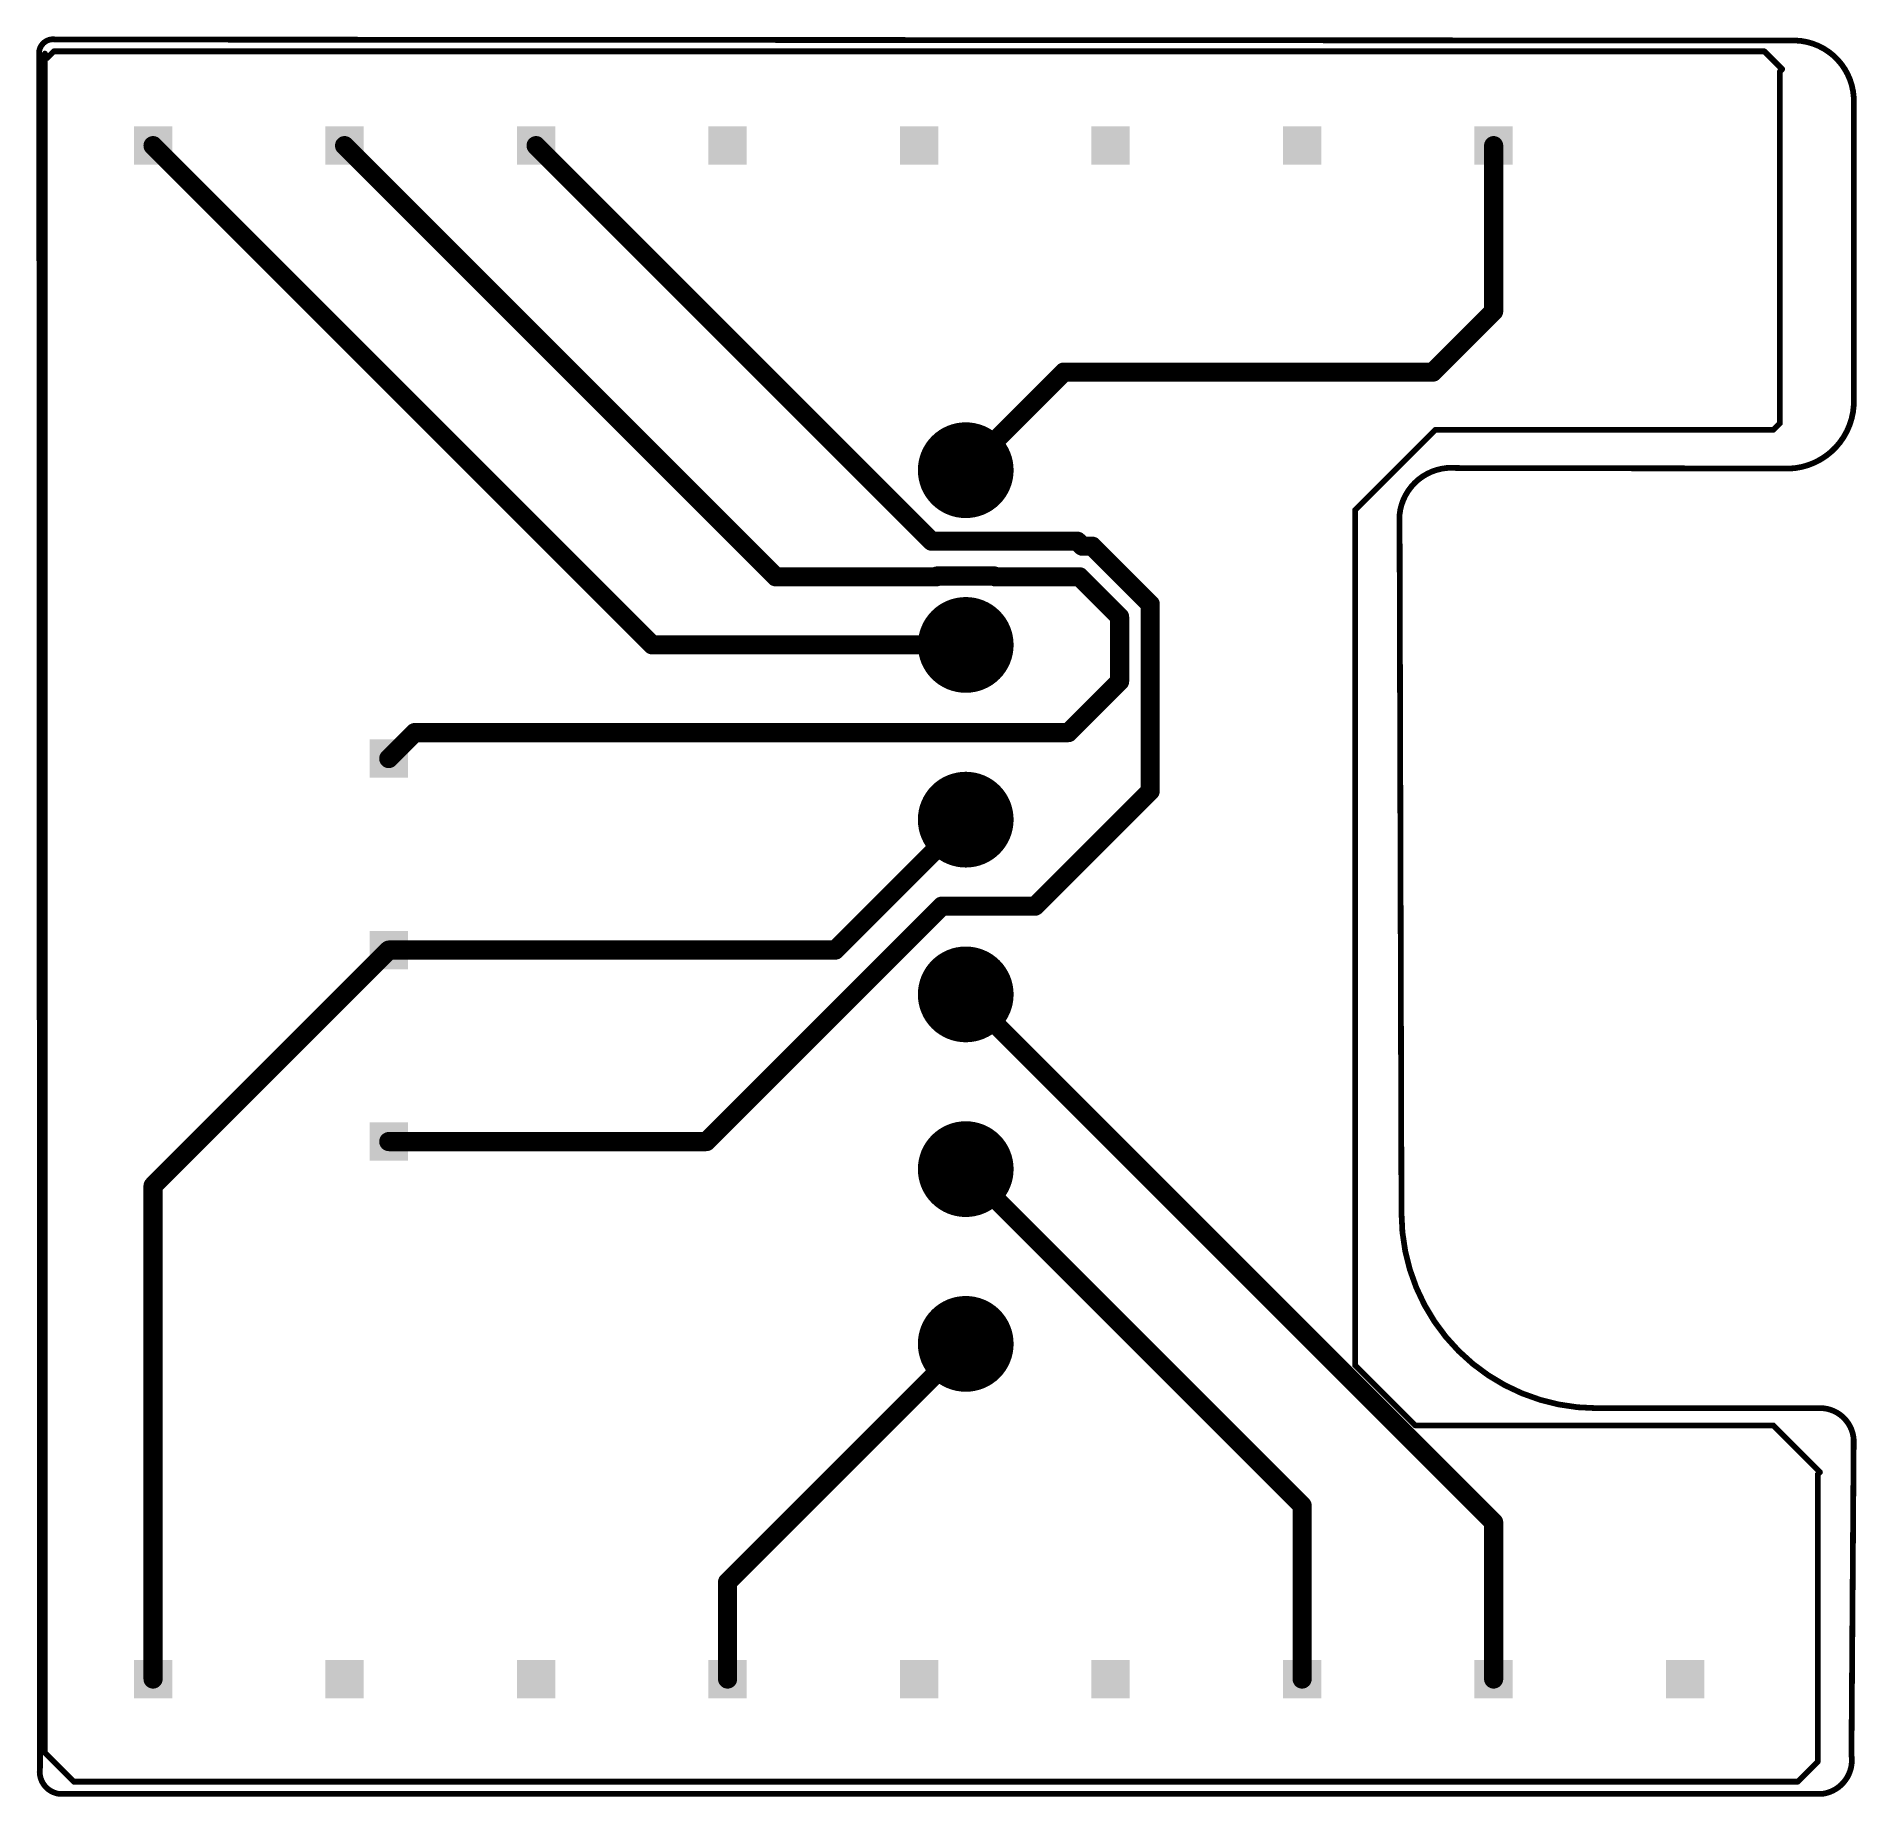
# Model space of a CAD drawing. Extents: x 20.6 to 44.7, y 23.1 to 46.4.
import ezdxf

# ---------------------------------------------------------------- set-up
doc = ezdxf.new("R2010")
doc.units = 0
for name, color, linetype in [('16', 132, 'CONTINUOUS'), ('20', 31, 'CONTINUOUS'), ('51', 253, 'CONTINUOUS')]:
    doc.layers.add(name, color=color, linetype=linetype)

# ---------------------------------------------------------------- blocks, each defined once
blk = doc.blocks.new('PIE')
at = {"const_width": 0.5}
blk.add_lwpolyline([(0, -0.25, 1), (0, 0.25, 1), (0, -0.25)], format="xyb", dxfattribs=at)
blk = doc.blocks.new('RECT')
blk.add_solid([(-0.5, -0.5), (0.5, -0.5), (-0.5, 0.5), (0.5, 0.5)])

msp = doc.modelspace()

# ---------------------------------------------------------------- linework, layer by layer
at = {"layer": '16'}
for points, const_width in [([(20.7108, 46.1924), (20.7108, 23.6569)], 0.0762), ([(20.7403, 46.1333), (20.7108, 46.1924)], 0.0762), ([(20.8289, 46.2219), (20.7403, 46.1333)], 0.0762), ([(43.4868, 46.2219), (20.8289, 46.2219)], 0.0762), ([(43.5161, 46.2219), (43.4868, 46.2219)], 0.0762), ([(43.7523, 45.9857), (43.5161, 46.2219)], 0.0762), ([(43.7228, 45.9562), (43.7523, 45.9857)], 0.0762), ([(43.7228, 41.2896), (43.7228, 45.9562)], 0.0762), ([(22.1457, 44.9711), (28.7674, 38.3495)], 0.254), ([(24.6857, 44.9711), (30.4041, 39.2527)], 0.254), ([(27.2257, 44.9711), (32.4719, 39.7249)], 0.254), ([(39.9257, 42.7721), (39.9257, 44.9711)], 0.254), ([(39.1216, 41.968), (39.9257, 42.7721)], 0.254), ([(32.9242, 40.6668), (34.2253, 41.968)], 0.254), ([(34.2253, 41.968), (39.1216, 41.968)], 0.254), ([(43.6342, 41.201), (43.7228, 41.2896)], 0.0762), ([(38.2649, 40.315), (39.1509, 41.201)], 0.0762), ([(39.1509, 41.201), (39.327, 41.201)], 0.0762), ([(39.327, 41.201), (43.6342, 41.201)], 0.0762), ([(38.0878, 40.138), (38.2649, 40.315)], 0.0762), ([(38.0878, 28.7964), (38.0878, 40.138)], 0.0762), ([(32.4719, 39.7249), (34.4046, 39.7249)], 0.254), ([(34.4046, 39.7249), (34.4704, 39.6591)], 0.254), ([(34.4704, 39.6591), (34.6024, 39.6591)], 0.254), ([(34.6024, 39.6591), (35.3712, 38.8904)], 0.254), ([(30.4041, 39.2527), (32.5343, 39.2527)], 0.254), ([(32.5343, 39.2527), (32.5454, 39.2639)], 0.254), ([(32.5454, 39.2639), (33.3029, 39.2639)], 0.254), ([(33.3029, 39.2639), (33.314, 39.2527)], 0.254), ([(33.314, 39.2527), (34.4341, 39.2527)], 0.254), ([(34.4341, 39.2527), (34.9648, 38.7221)], 0.254), ([(35.3712, 38.8904), (35.3712, 36.4116)], 0.254), ([(34.9648, 38.7221), (34.9648, 37.8649)], 0.254), ([(28.7674, 38.3495), (32.9242, 38.3495)], 0.254), ([(34.9648, 37.8649), (34.2867, 37.1868)], 0.254), ([(25.6163, 37.1868), (25.2721, 36.8426)], 0.254), ([(34.2867, 37.1868), (25.6163, 37.1868)], 0.254), ([(35.3712, 36.4116), (33.8443, 34.8848)], 0.254), ([(31.1947, 34.3026), (32.9242, 36.0321)], 0.254), ([(32.6063, 34.8848), (29.4841, 31.7626)], 0.254), ([(33.8443, 34.8848), (32.6063, 34.8848)], 0.254), ([(22.1457, 31.1762), (25.2721, 34.3026)], 0.254), ([(25.2721, 34.3026), (31.1947, 34.3026)], 0.254), ([(32.9242, 33.7147), (39.9257, 26.7131)], 0.254), ([(29.4841, 31.7626), (25.2721, 31.7626)], 0.254), ([(32.9242, 31.3973), (37.3857, 26.9358)], 0.254), ([(22.1457, 24.635), (22.1457, 31.1762)], 0.254), ([(32.9242, 29.0799), (29.7657, 25.9215)], 0.254), ([(38.8853, 27.999), (38.0878, 28.7964)], 0.0762), ([(43.6343, 27.999), (38.8853, 27.999)], 0.0762), ([(43.6343, 27.9983), (43.6343, 27.999)], 0.0762), ([(44.2539, 27.3787), (43.6343, 27.9983)], 0.0762), ([(44.2244, 27.3492), (44.2539, 27.3787)], 0.0762), ([(44.2244, 23.5392), (44.2244, 27.3492)], 0.0762), ([(37.3857, 26.9358), (37.3857, 24.635)], 0.254), ([(39.9257, 26.7131), (39.9257, 24.635)], 0.254), ([(29.7657, 25.9215), (29.7657, 24.635)], 0.254), ([(20.7108, 23.6569), (21.0944, 23.2734)], 0.0762), ([(43.9586, 23.2734), (44.2244, 23.5392)], 0.0762), ([(21.0944, 23.2734), (43.9586, 23.2734)], 0.0762)]:
    msp.add_lwpolyline(points, dxfattribs=dict(at, const_width=const_width))
for points, const_width in [([(20.7279, 46.2009, 1), (20.6938, 46.1839)], 0.0381), ([(20.7299, 46.1924, 1), (20.6918, 46.1924)], 0.0381), ([(20.7269, 46.1468, 1), (20.7538, 46.1199)], 0.0381), ([(20.7233, 46.1248, 1), (20.7574, 46.1418)], 0.0381), ([(20.8289, 46.241, 1), (20.8289, 46.2029)], 0.0381), ([(20.8424, 46.2085, 1), (20.8155, 46.2354)], 0.0381), ([(43.4868, 46.241, 1), (43.4868, 46.2029)], 0.0381), ([(43.4868, 46.2029, 1), (43.4868, 46.241)], 0.0381), ([(43.5295, 46.2354, 1), (43.5026, 46.2085)], 0.0381), ([(43.5161, 46.2029, 1), (43.5161, 46.241)], 0.0381), ([(43.7419, 45.9562, 1), (43.7038, 45.9562)], 0.0381), ([(43.7094, 45.9696, 1), (43.7363, 45.9427)], 0.0381), ([(43.7658, 45.9722, 1), (43.7389, 45.9991)], 0.0381), ([(43.7389, 45.9722, 1), (43.7658, 45.9991)], 0.0381), ([(22.1906, 45.016, 1), (22.1008, 44.9262)], 0.127), ([(24.7306, 45.016, 1), (24.6408, 44.9262)], 0.127), ([(27.2706, 45.016, 1), (27.1808, 44.9262)], 0.127), ([(39.9892, 44.9711, 1), (39.8622, 44.9711)], 0.127), ([(39.8622, 42.7721, 1), (39.9892, 42.7721)], 0.127), ([(39.9706, 42.7271, 1), (39.8808, 42.817)], 0.127), ([(34.2253, 42.0315, 1), (34.2253, 41.9045)], 0.127), ([(34.2702, 41.9231, 1), (34.1804, 42.0129)], 0.127), ([(39.0767, 42.0129, 1), (39.1665, 41.9231)], 0.127), ([(39.1216, 41.9045, 1), (39.1216, 42.0315)], 0.127), ([(43.7038, 41.2896, 1), (43.7419, 41.2896)], 0.0381), ([(43.7363, 41.2762, 1), (43.7094, 41.3031)], 0.0381), ([(39.1509, 41.2201, 1), (39.1509, 41.182)], 0.0381), ([(39.1644, 41.1876, 1), (39.1374, 41.2145)], 0.0381), ([(39.327, 41.2201, 1), (39.327, 41.182)], 0.0381), ([(39.327, 41.182, 1), (39.327, 41.2201)], 0.0381), ([(43.6208, 41.2145, 1), (43.6477, 41.1876)], 0.0381), ([(43.6342, 41.182, 1), (43.6342, 41.2201)], 0.0381), ([(32.8793, 40.7117, 1), (32.9691, 40.6219)], 0.127), ([(38.2514, 40.3284, 1), (38.2783, 40.3015)], 0.0381), ([(38.2783, 40.3015, 1), (38.2514, 40.3284)], 0.0381), ([(38.1069, 40.138, 1), (38.0688, 40.138)], 0.0381), ([(38.0744, 40.1514, 1), (38.1013, 40.1245)], 0.0381), ([(32.4719, 39.7884, 1), (32.4719, 39.6615)], 0.127), ([(32.427, 39.68, 1), (32.5168, 39.7699)], 0.127), ([(34.4495, 39.7699, 1), (34.3597, 39.68)], 0.127), ([(34.4046, 39.6615, 1), (34.4046, 39.7884)], 0.127), ([(34.4704, 39.7226, 1), (34.4704, 39.5956)], 0.127), ([(34.4255, 39.6142, 1), (34.5153, 39.704)], 0.127), ([(34.6473, 39.704, 1), (34.5575, 39.6142)], 0.127), ([(34.6024, 39.5956, 1), (34.6024, 39.7226)], 0.127), ([(30.4041, 39.3162, 1), (30.4041, 39.1892)], 0.127), ([(30.3592, 39.2078, 1), (30.449, 39.2976)], 0.127), ([(32.4894, 39.2976, 1), (32.5792, 39.2078)], 0.127), ([(32.5454, 39.3274, 1), (32.5454, 39.2004)], 0.127), ([(32.5903, 39.219, 1), (32.5005, 39.3088)], 0.127), ([(32.5343, 39.1892, 1), (32.5343, 39.3162)], 0.127), ([(33.3478, 39.3088, 1), (33.258, 39.219)], 0.127), ([(33.314, 39.3162, 1), (33.314, 39.1892)], 0.127), ([(33.2691, 39.2078, 1), (33.3589, 39.2976)], 0.127), ([(33.3029, 39.2004, 1), (33.3029, 39.3274)], 0.127), ([(34.479, 39.2976, 1), (34.3892, 39.2078)], 0.127), ([(34.4341, 39.1892, 1), (34.4341, 39.3162)], 0.127), ([(35.4347, 38.8904, 1), (35.3077, 38.8904)], 0.127), ([(35.3263, 38.8455, 1), (35.4161, 38.9353)], 0.127), ([(35.0283, 38.7221, 1), (34.9013, 38.7221)], 0.127), ([(34.9199, 38.6772, 1), (35.0097, 38.767)], 0.127), ([(28.7674, 38.413, 1), (28.7674, 38.286)], 0.127), ([(28.7225, 38.3046, 1), (28.8123, 38.3944)], 0.127), ([(32.9242, 38.286, 1), (32.9242, 38.413)], 0.127), ([(34.9013, 37.8649, 1), (35.0283, 37.8649)], 0.127), ([(35.0097, 37.82, 1), (34.9199, 37.9098)], 0.127), ([(25.6163, 37.2503, 1), (25.6163, 37.1233)], 0.127), ([(25.6612, 37.1419, 1), (25.5714, 37.2317)], 0.127), ([(34.2418, 37.2317, 1), (34.3316, 37.1419)], 0.127), ([(34.2867, 37.1233, 1), (34.2867, 37.2503)], 0.127), ([(25.2272, 36.8875, 1), (25.317, 36.7977)], 0.127), ([(35.3077, 36.4116, 1), (35.4347, 36.4116)], 0.127), ([(35.4161, 36.3667, 1), (35.3263, 36.4565)], 0.127), ([(32.9691, 35.9872, 1), (32.8793, 36.077)], 0.127), ([(32.6063, 34.9483, 1), (32.6063, 34.8213)], 0.127), ([(32.6512, 34.8399, 1), (32.5614, 34.9297)], 0.127), ([(33.8443, 34.8213, 1), (33.8443, 34.9483)], 0.127), ([(33.7994, 34.9297, 1), (33.8892, 34.8399)], 0.127), ([(25.2721, 34.3661, 1), (25.2721, 34.2391)], 0.127), ([(25.317, 34.2577, 1), (25.2272, 34.3475)], 0.127), ([(31.1498, 34.3475, 1), (31.2396, 34.2577)], 0.127), ([(31.1947, 34.2391, 1), (31.1947, 34.3661)], 0.127), ([(32.9691, 33.7596, 1), (32.8793, 33.6698)], 0.127), ([(25.2721, 31.8261, 1), (25.2721, 31.6991)], 0.127), ([(29.4392, 31.8075, 1), (29.529, 31.7177)], 0.127), ([(29.4841, 31.6991, 1), (29.4841, 31.8261)], 0.127), ([(32.9691, 31.4422, 1), (32.8793, 31.3524)], 0.127), ([(22.2092, 31.1762, 1), (22.0822, 31.1762)], 0.127), ([(22.1008, 31.2211, 1), (22.1906, 31.1313)], 0.127), ([(32.9691, 29.035, 1), (32.8793, 29.1248)], 0.127), ([(38.1013, 28.8099, 1), (38.0744, 28.7829)], 0.0381), ([(38.0688, 28.7964, 1), (38.1069, 28.7964)], 0.0381), ([(38.8853, 28.018, 1), (38.8853, 27.9799)], 0.0381), ([(38.8718, 27.9855, 1), (38.8988, 28.0124)], 0.0381), ([(43.6534, 27.999, 1), (43.6153, 27.999)], 0.0381), ([(43.6478, 28.0118, 1), (43.6209, 27.9848)], 0.0381), ([(43.6153, 27.9983, 1), (43.6534, 27.9983)], 0.0381), ([(43.6343, 27.9799, 1), (43.6343, 28.018)], 0.0381), ([(44.2434, 27.3492, 1), (44.2053, 27.3492)], 0.0381), ([(44.2109, 27.3627, 1), (44.2379, 27.3358)], 0.0381), ([(44.2674, 27.3653, 1), (44.2404, 27.3922)], 0.0381), ([(44.2404, 27.3653, 1), (44.2674, 27.3922)], 0.0381), ([(37.4492, 26.9358, 1), (37.3222, 26.9358)], 0.127), ([(37.3408, 26.8909, 1), (37.4306, 26.9807)], 0.127), ([(39.9892, 26.7131, 1), (39.8622, 26.7131)], 0.127), ([(39.8808, 26.6682, 1), (39.9706, 26.758)], 0.127), ([(29.8292, 25.9215, 1), (29.7022, 25.9215)], 0.127), ([(29.7208, 25.9664, 1), (29.8106, 25.8766)], 0.127), ([(22.0822, 24.635, 1), (22.2092, 24.635)], 0.127), ([(29.7022, 24.635, 1), (29.8292, 24.635)], 0.127), ([(37.3222, 24.635, 1), (37.4492, 24.635)], 0.127), ([(39.8622, 24.635, 1), (39.9892, 24.635)], 0.127), ([(20.7243, 23.6704, 1), (20.6973, 23.6435)], 0.0381), ([(20.6918, 23.6569, 1), (20.7299, 23.6569)], 0.0381), ([(44.2053, 23.5392, 1), (44.2434, 23.5392)], 0.0381), ([(44.2379, 23.5258, 1), (44.2109, 23.5527)], 0.0381), ([(21.0944, 23.2925, 1), (21.0944, 23.2544)], 0.0381), ([(21.0809, 23.2599, 1), (21.1078, 23.2869)], 0.0381), ([(43.9451, 23.2869, 1), (43.972, 23.2599)], 0.0381), ([(43.9586, 23.2544, 1), (43.9586, 23.2925)], 0.0381)]:
    msp.add_lwpolyline(points, format="xyb", dxfattribs=dict(at, const_width=const_width))
at = {"layer": '20'}
for points, const_width in [([(20.855, 46.3784, 0.4142), (20.6367, 46.2293)], 0.0762), ([(20.855, 46.3975, 1), (20.855, 46.3594)], 0.0381), ([(20.8514, 46.3597, 1), (20.8585, 46.3971)], 0.0381), ([(44.7015, 45.6157, 0.4142), (43.8487, 46.3644)], 0.0762), ([(43.8475, 46.3834, 1), (43.8499, 46.3454)], 0.0381), ([(43.8487, 46.3453, 1), (43.8487, 46.3834)], 0.0381), ([(20.6557, 46.2293, 1), (20.6176, 46.2293)], 0.0381), ([(20.618, 46.2328, 1), (20.6554, 46.2258)], 0.0381), ([(44.7205, 45.6157, 1), (44.6824, 45.6157)], 0.0381), ([(44.6825, 45.6145, 1), (44.7205, 45.6169)], 0.0381), ([(43.7541, 40.689, 0.4142), (44.7015, 41.5217)], 0.0762), ([(44.7205, 41.5205, 1), (44.6825, 41.523)], 0.0381), ([(44.6824, 41.5217, 1), (44.7205, 41.5217)], 0.0381), ([(39.4373, 40.6954, 0.4142), (38.6778, 40.0758)], 0.0762), ([(39.4373, 40.7144, 1), (39.4372, 40.6763)], 0.0381), ([(39.4353, 40.6764, 1), (39.4392, 40.7143)], 0.0381), ([(43.7553, 40.708, 1), (43.7529, 40.67)], 0.0381), ([(43.7541, 40.67, 1), (43.7541, 40.7081)], 0.0381), ([(38.6968, 40.0759, 1), (38.6587, 40.0758)], 0.0381), ([(38.6588, 40.0778, 1), (38.6967, 40.0739)], 0.0381), ([(38.7034, 30.8161, 0.4142), (41.2926, 28.2269)], 0.0762), ([(38.7225, 30.8161, 1), (38.6844, 30.8161)], 0.0381), ([(38.6844, 30.816, 1), (38.7225, 30.8161)], 0.0381), ([(41.2926, 28.246, 1), (41.2926, 28.2079)], 0.0381), ([(41.2926, 28.2079, 1), (41.2926, 28.246)], 0.0381), ([(44.7012, 27.8147, 0.4142), (44.219, 28.2269)], 0.0762), ([(44.2175, 28.2459, 1), (44.2205, 28.2079)], 0.0381), ([(44.219, 28.2079, 1), (44.219, 28.246)], 0.0381), ([(44.7203, 27.8146, 1), (44.6822, 27.8149)], 0.0381), ([(44.6822, 27.8133, 1), (44.7202, 27.8162)], 0.0381), ([(44.2966, 23.114, 0.4142), (44.6714, 23.6292)], 0.0762), ([(44.6902, 23.6322, 1), (44.6526, 23.6263)], 0.0381), ([(20.6467, 23.4599, 0.4142), (20.8881, 23.114)], 0.0762), ([(20.6277, 23.4599, 1), (20.6658, 23.4599)], 0.0381), ([(20.6655, 23.4566, 1), (20.628, 23.4633)], 0.0381), ([(44.6524, 23.6294, 1), (44.6905, 23.6291)], 0.0381), ([(20.8881, 23.1331, 1), (20.8881, 23.095)], 0.0381), ([(20.8848, 23.0952, 1), (20.8915, 23.1328)], 0.0381), ([(44.2936, 23.1328, 1), (44.2995, 23.0952)], 0.0381), ([(44.2966, 23.095, 1), (44.2966, 23.1331)], 0.0381)]:
    msp.add_lwpolyline(points, format="xyb", dxfattribs=dict(at, const_width=const_width))
at = {"layer": '20', "const_width": 0.0762}
for points in [[(43.8487, 46.3644), (20.855, 46.3784)], [(20.6367, 46.2293), (20.6467, 23.4599)], [(44.7015, 41.5217), (44.7015, 45.6157)], [(39.4373, 40.6954), (43.7541, 40.689)], [(38.7034, 30.8161), (38.6778, 40.0758)], [(44.219, 28.2269), (41.2926, 28.2269)], [(44.6714, 23.6292), (44.7012, 27.8147)], [(20.8881, 23.114), (44.2966, 23.114)]]:
    msp.add_lwpolyline(points, dxfattribs=at)

# ---------------------------------------------------------------- block references
at = {"layer": '16', "xscale": 1.27, "yscale": 1.27}
for p in [(32.9242, 40.6668), (32.9242, 38.3495), (32.9242, 36.0321), (32.9242, 33.7147), (32.9242, 31.3973), (32.9242, 29.0799)]:
    msp.add_blockref('PIE', p, dxfattribs=at)
at = {"layer": '51', "xscale": 0.508, "yscale": 0.508}
for p in [(22.1457, 44.9711), (24.6857, 44.9711), (27.2257, 44.9711), (29.7657, 44.9711), (32.3057, 44.9711), (34.8457, 44.9711), (37.3857, 44.9711), (39.9257, 44.9711), (22.1457, 24.635), (24.6857, 24.635), (27.2257, 24.635), (29.7657, 24.635), (32.3057, 24.635), (34.8457, 24.635), (37.3857, 24.635), (39.9257, 24.635), (42.4657, 24.635)]:
    msp.add_blockref('RECT', p, dxfattribs=at)
at = {"layer": '51', "xscale": 0.508, "yscale": 0.508, "rotation": 90}
for p in [(25.2721, 36.8426), (25.2721, 34.3026), (25.2721, 31.7626)]:
    msp.add_blockref('RECT', p, dxfattribs=at)

doc.saveas('drawing.dxf')
